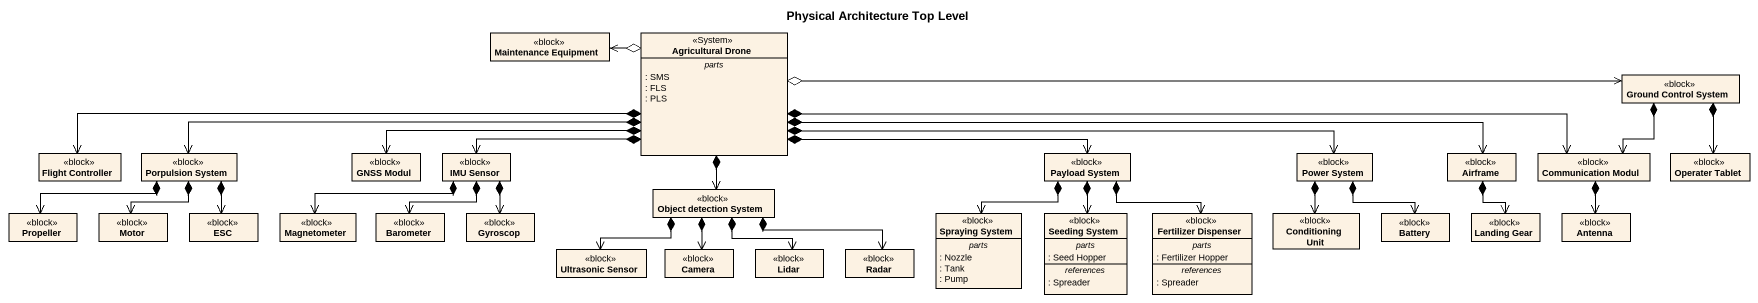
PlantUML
@startuml
title Physical Architecture Top Level
hide circle
hide empty members
class "Maintenance Equipment" as Maintenance_Equipment <<block>>
class "Agricultural Drone" as Agricultural_Drone <<System>> {
  -- parts --
  : SMS
  : FLS
  : PLS
}
class "Ground Control System" as Ground_Control_System <<block>>
class "Flight Controller" as Flight_Controller <<block>>
class "Porpulsion System" as Porpulsion_System <<block>>
class "GNSS Modul" as GNSS_Modul <<block>>
class "IMU Sensor" as IMU_Sensor <<block>>
class "Payload System" as Payload_System <<block>>
class "Power System" as Power_System <<block>>
class Airframe <<block>>
class "Communication Modul" as Communication_Modul <<block>>
class "Operater Tablet" as Operater_Tablet <<block>>
class "Object detection System" as Object_detection_System <<block>>
class Propeller <<block>>
class Motor <<block>>
class ESC <<block>>
class Magnetometer <<block>>
class Barometer <<block>>
class Gyroscop <<block>>
class "Spraying System" as Spraying_System <<block>> {
  -- parts --
  : Nozzle
  : Tank
  : Pump
}
class "Seeding System" as Seeding_System <<block>> {
  -- parts --
  : Seed Hopper
  -- references --
  : Spreader
}
class "Fertilizer Dispenser" as Fertilizer_Dispenser <<block>> {
  -- parts --
  : Fertilizer Hopper
  -- references --
  : Spreader
}
class "Conditioning Unit" as Conditioning_Unit <<block>>
class Battery <<block>>
class "Landing Gear" as Landing_Gear <<block>>
class Antenna <<block>>
class "Ultrasonic Sensor" as Ultrasonic_Sensor <<block>>
class Camera <<block>>
class Lidar <<block>>
class Radar <<block>>
Agricultural_Drone o-left-> Maintenance_Equipment
Agricultural_Drone o-right-> Ground_Control_System
Agricultural_Drone *-left-> Flight_Controller
Agricultural_Drone *-left-> Porpulsion_System
Agricultural_Drone *-left-> GNSS_Modul
Agricultural_Drone *-left-> IMU_Sensor
Agricultural_Drone *-right-> Payload_System
Agricultural_Drone *-right-> Power_System
Agricultural_Drone *-right-> Airframe
Agricultural_Drone *-right-> Communication_Modul
Agricultural_Drone *--> Object_detection_System
Ground_Control_System *--> Communication_Modul
Ground_Control_System *--> Operater_Tablet
Porpulsion_System *-left-> Propeller
Porpulsion_System *--> Motor
Porpulsion_System *--> ESC
IMU_Sensor *-left-> Magnetometer
IMU_Sensor *--> Barometer
IMU_Sensor *--> Gyroscop
Payload_System *--> Spraying_System
Payload_System *--> Seeding_System
Payload_System *--> Fertilizer_Dispenser
Power_System *--> Conditioning_Unit
Power_System *--> Battery
Airframe *--> Landing_Gear
Communication_Modul *--> Antenna
Object_detection_System *-left-> Ultrasonic_Sensor
Object_detection_System *--> Camera
Object_detection_System *--> Lidar
Object_detection_System *-right-> Radar
@enduml
